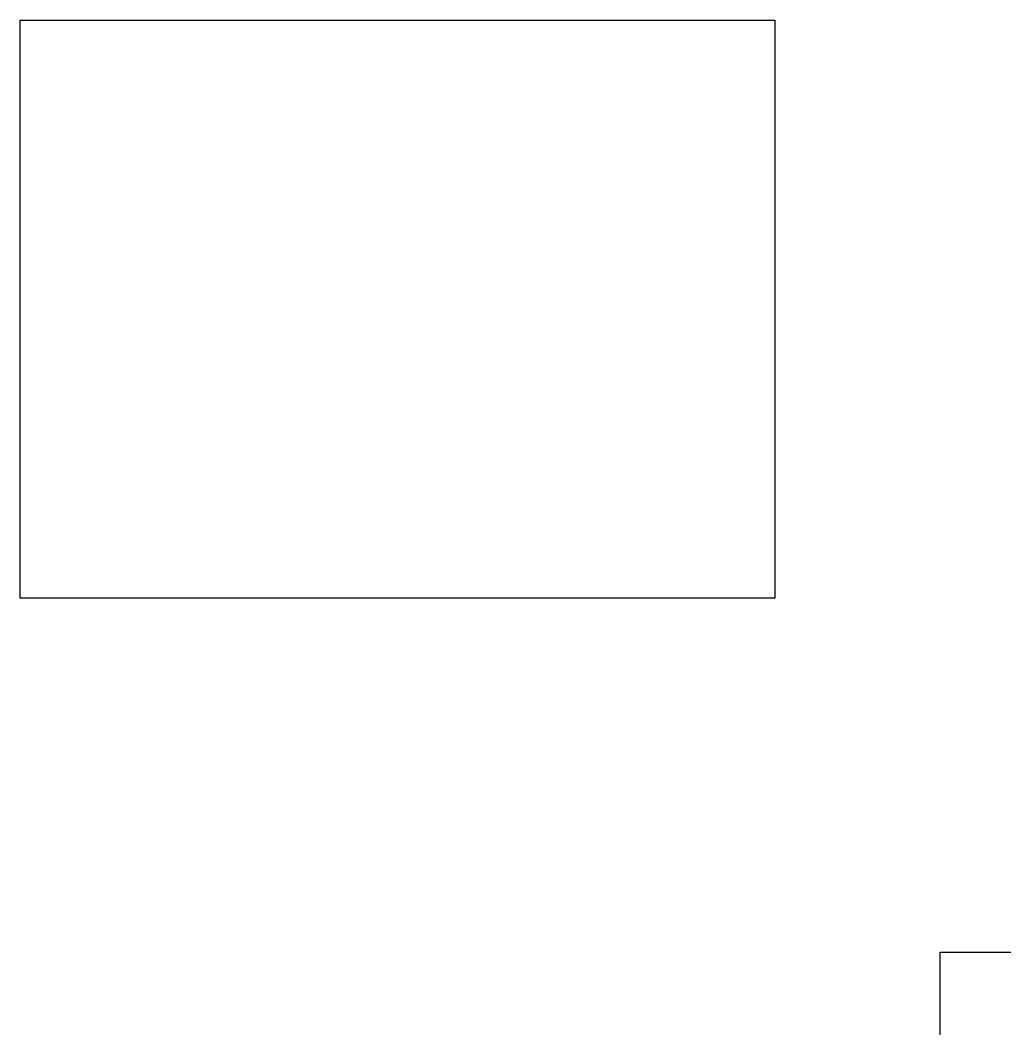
# Model space of a CAD drawing. Extents: x 13.22 to 14.06, y -14.07 to -13.21.
import ezdxf

# ---------------------------------------------------------------- set-up
doc = ezdxf.new("R2010")
doc.units = 0
doc.header["$MEASUREMENT"] = 0
doc.layers.add('BLACK', color=7, linetype='CONTINUOUS')

msp = doc.modelspace()

# ---------------------------------------------------------------- linework, layer by layer
at = {"layer": 'BLACK', "linetype": 'CONTINUOUS'}
for p, q in [((13.22, -13.21), (13.86, -13.21)), ((13.22, -13.7), (13.22, -13.21)), ((13.86, -13.21), (13.86, -13.7)), ((13.86, -13.7), (13.22, -13.7)), ((14, -14), (14.06, -14)), ((14, -14), (14, -14.07))]:
    msp.add_line(p, q, dxfattribs=at)

doc.saveas('drawing.dxf')
